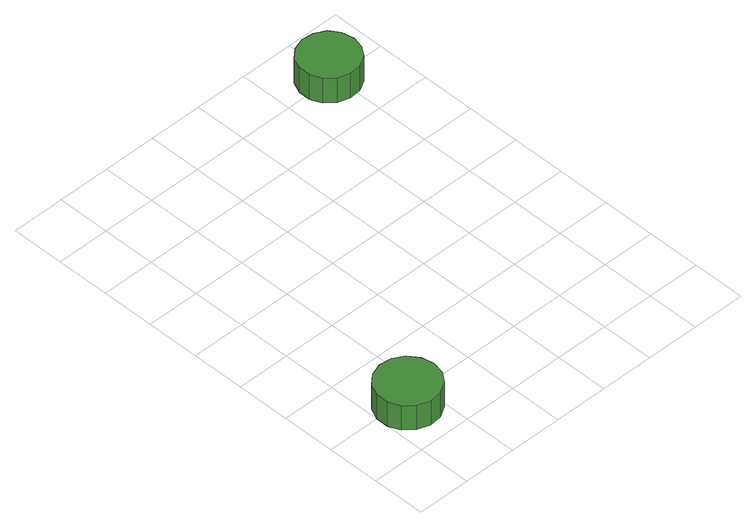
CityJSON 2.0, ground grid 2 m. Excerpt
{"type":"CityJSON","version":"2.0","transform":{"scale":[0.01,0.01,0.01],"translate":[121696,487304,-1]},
"CityObjects":{
"tree1":{"type":"SolitaryVegetationObject","attributes":{"function":"something"},"geometry":[{"type":"MultiSurface","lod":"1","boundaries":[[[0,1,2,3,4,5,6,7,8,9,10,11,12,13,14]],[[15,16,17,18,19,20,21,22,23,24,25,26,27,28,29]],[[0,29,28,1]],[[1,28,27,2]],[[2,27,26,3]],[[3,26,25,4]],[[4,25,24,5]],[[5,24,23,6]],[[6,23,22,7]],[[7,22,21,8]],[[8,21,20,9]],[[9,20,19,10]],[[10,19,18,11]],[[11,18,17,12]],[[12,17,16,13]],[[13,16,15,14]],[[14,15,29,0]]]}]},
"tree2":{"type":"SolitaryVegetationObject","attributes":{"function":"something"},"geometry":[{"type":"MultiSurface","lod":"1","boundaries":[[[30,31,32,33,34,35,36,37,38,39,40,41,42,43,44]],[[45,46,47,48,49,50,51,52,53,54,55,56,57,58,59]],[[30,59,58,31]],[[31,58,57,32]],[[32,57,56,33]],[[33,56,55,34]],[[34,55,54,35]],[[35,54,53,36]],[[36,53,52,37]],[[37,52,51,38]],[[38,51,50,39]],[[39,50,49,40]],[[40,49,48,41]],[[41,48,47,42]],[[42,47,46,43]],[[43,46,45,44]],[[44,45,59,30]]]}]}
},
"vertices":[
[228,176,163],[218,223,163],[190,262,163],[149,286,163],[101,291,163],[56,276,163],[20,244,163],[1,200,163],[1,152,163],[20,109,163],[56,77,163],[101,62,163],[149,67,163],[190,91,163],[218,129,163],[218,129,60],[190,91,60],[149,67,60],[101,62,60],[56,77,60],[20,109,60],[1,152,60],[1,200,60],[20,244,60],[56,276,60],[101,291,60],[149,286,60],[190,262,60],[218,223,60],[228,176,60],
[1089,1405,166],[1079,1450,166],[1053,1487,166],[1013,1509,166],[968,1514,166],[925,1500,166],[891,1470,166],[873,1428,166],[873,1383,166],[891,1341,166],[925,1311,166],[968,1297,166],[1013,1302,166],[1053,1324,166],[1079,1361,166],[1079,1361,61],[1053,1324,61],[1013,1302,61],[968,1297,61],[925,1311,61],[891,1341,61],[873,1383,61],[873,1428,61],[891,1470,61],[925,1500,61],[968,1514,61],[1013,1509,61],[1053,1487,61],[1079,1450,61],[1089,1405,61]
]}
